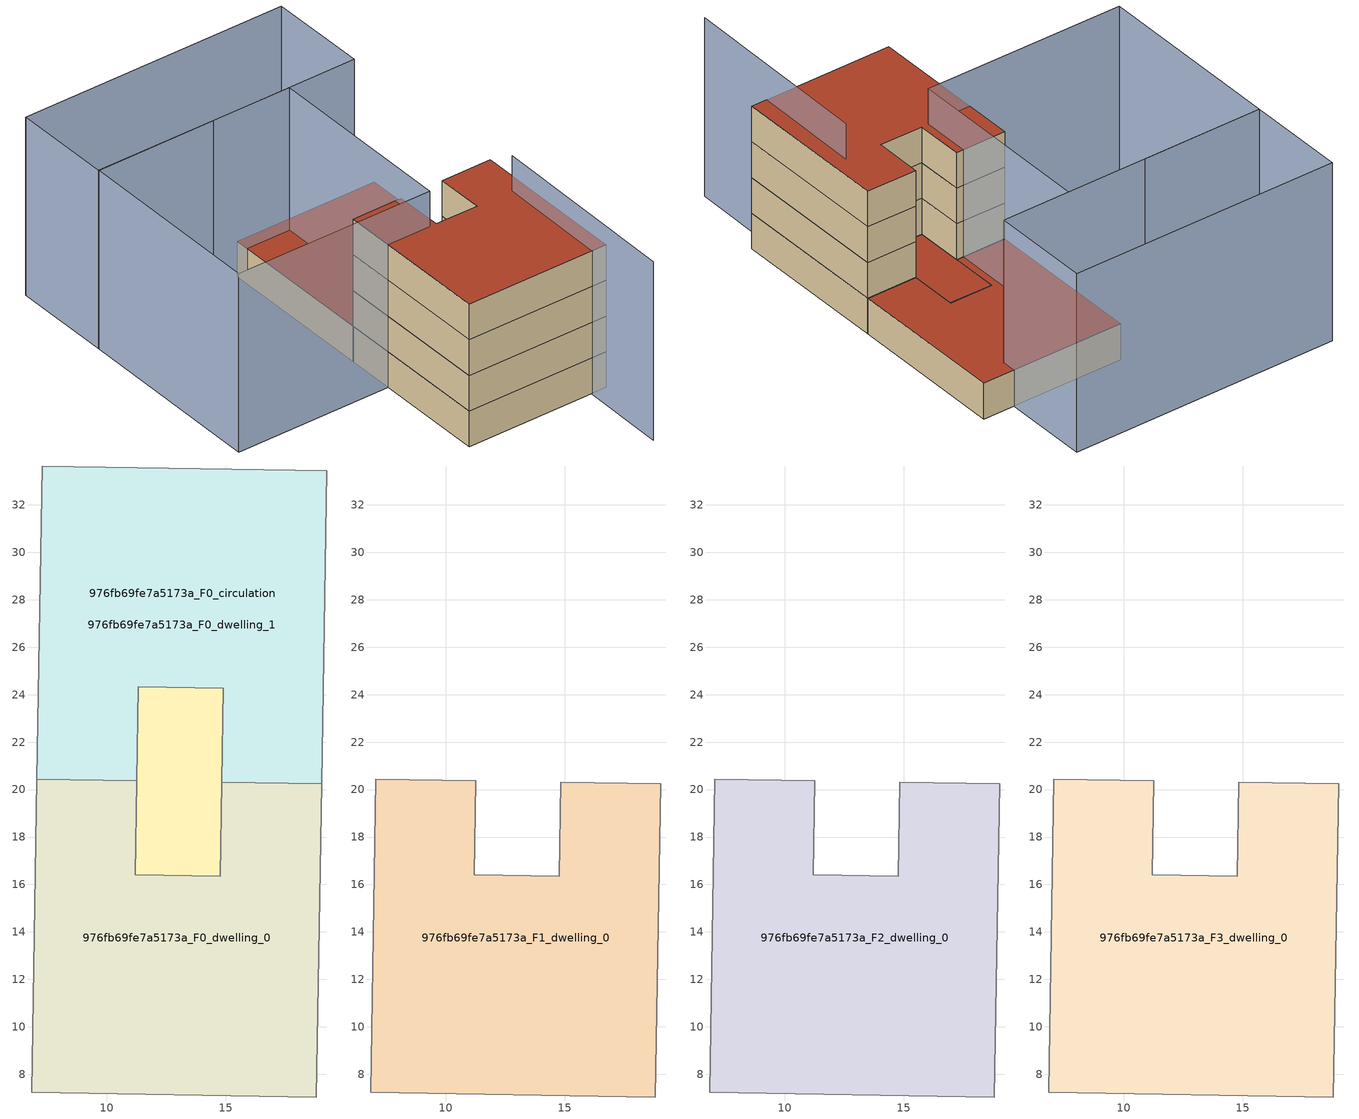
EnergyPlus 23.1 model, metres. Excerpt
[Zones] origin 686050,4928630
976fb69fe7a5173a_F0_dwelling_0
 floor ground (EU_floor_Construction): 19.05,20.24 18.83,7.04 6.83,7.24 7.05,20.44 11.25,20.37 11.19,16.41 14.78,16.35 14.85,20.31 z0; 14.92,24.27 14.78,16.35 11.19,16.41 11.25,20.37 11.32,24.33 z0
 wall adiabatic (EU_wall_Construction): 14.85,20.31 14.78,16.35 11.19,16.41 11.25,20.37 / 7.05,20.44 6.83,7.24 18.83,7.04 19.05,20.24 z0:3
 wall to 976fb69fe7a5173a_F0_dwelling_1 (EU_wall_Construction): 19.05,20.24 14.85,20.31 / 11.25,20.37 7.05,20.44 z0:3
 roof outside (EU_floor_Construction): 14.78,16.35 14.92,24.27 11.32,24.33 11.25,20.37 11.19,16.41 z3
976fb69fe7a5173a_F0_dwelling_1
 floor ground (EU_floor_Construction): 14.92,24.27 14.78,16.35 11.19,16.41 11.25,20.37 11.32,24.33 z0; 19.27,33.44 19.05,20.24 14.85,20.31 14.92,24.27 11.32,24.33 11.25,20.37 7.05,20.44 7.27,33.64 z0
 wall adiabatic (EU_wall_Construction): 11.25,20.37 11.32,24.33 14.92,24.27 14.85,20.31 / 19.05,20.24 19.27,33.44 7.27,33.64 7.05,20.44 z0:3
 roof outside (EU_roof_Construction): 14.78,16.35 14.92,24.27 11.32,24.33 11.25,20.37 11.19,16.41 z3; 19.05,20.24 19.27,33.44 7.27,33.64 7.05,20.44 11.25,20.37 11.32,24.33 14.92,24.27 14.85,20.31 z3
976fb69fe7a5173a_F0_circulation
 floor ground (EU_floor_Construction): 14.92,24.27 14.85,20.31 14.78,16.35 11.19,16.41 11.25,20.37 11.32,24.33 z0; 19.05,20.24 18.83,7.04 6.83,7.24 7.05,20.44 11.25,20.37 11.19,16.41 14.78,16.35 14.85,20.31 z0; 19.27,33.44 19.05,20.24 14.85,20.31 14.92,24.27 11.32,24.33 11.25,20.37 7.05,20.44 7.27,33.64 z0
 wall adiabatic (EU_wall_Construction): 14.92,24.27 11.32,24.33 11.19,16.41 14.78,16.35 14.92,24.27 z0:3
 roof outside (EU_roof_Construction): 14.78,16.35 14.85,20.31 14.92,24.27 11.32,24.33 11.25,20.37 11.19,16.41 z3; 18.83,7.04 19.05,20.24 14.85,20.31 14.78,16.35 11.19,16.41 11.25,20.37 7.05,20.44 6.83,7.24 z3; 19.05,20.24 19.27,33.44 7.27,33.64 7.05,20.44 11.25,20.37 11.32,24.33 14.92,24.27 14.85,20.31 z3
976fb69fe7a5173a_F1_dwelling_0
 floor to 976fb69fe7a5173a_F0_dwelling_0 (EU_floor_Construction): 19.05,20.24 18.83,7.04 6.83,7.24 7.05,20.44 11.25,20.37 11.19,16.41 14.78,16.35 14.85,20.31 z3
 wall adiabatic (EU_wall_Construction): 6.83,7.24 18.83,7.04 19.05,20.24 14.85,20.31 14.78,16.35 11.19,16.41 11.25,20.37 7.05,20.44 6.83,7.24 z3:6
976fb69fe7a5173a_F2_dwelling_0
 floor to 976fb69fe7a5173a_F1_dwelling_0 (EU_floor_Construction): 19.05,20.24 18.83,7.04 6.83,7.24 7.05,20.44 11.25,20.37 11.19,16.41 14.78,16.35 14.85,20.31 z6
 wall adiabatic (EU_wall_Construction): 6.83,7.24 18.83,7.04 19.05,20.24 14.85,20.31 14.78,16.35 11.19,16.41 11.25,20.37 7.05,20.44 6.83,7.24 z6:9
976fb69fe7a5173a_F3_dwelling_0
 floor to 976fb69fe7a5173a_F2_dwelling_0 (EU_floor_Construction): 19.05,20.24 18.83,7.04 6.83,7.24 7.05,20.44 11.25,20.37 11.19,16.41 14.78,16.35 14.85,20.31 z9
 wall adiabatic (EU_wall_Construction): 6.83,7.24 18.83,7.04 19.05,20.24 14.85,20.31 14.78,16.35 11.19,16.41 11.25,20.37 7.05,20.44 6.83,7.24 z9:12
 roof outside (EU_roof_Construction): 18.83,7.04 19.05,20.24 14.85,20.31 14.78,16.35 11.19,16.41 11.25,20.37 7.05,20.44 6.83,7.24 z12
shading: 17.81,16.22 17.35,-0.05 / -6.07,16.71 -5.79,32.72 / -5.79,32.72 10.92,32.42 / 10.92,32.42 10.63,16.41 / 10.63,16.41 -6.07,16.71 / 16.61,32.35 -5.78,32.69 / -5.78,32.69 -5.65,40.98 / -5.65,40.98 16.74,40.64 / 16.74,40.64 16.61,32.35 z0:15
[Building]
EU S2 Campaign: North Axis=0; Terrain=City; Solar Distribution=FullExterior
[Site:Location]
Bologna: Latitude=44.5; Longitude=11.25; Time Zone=1; Elevation=37
[SizingPeriod:WeatherFileDays]
AnnualSizingPeriod: Begin Month=1; Begin Day of Month=1; End Month=12; End Day of Month=31; Day of Week for Start Day=Monday; Use Weather File Daylight Saving Period=No; Use Weather File Rain and Snow Indicators=No
[MATERIAL]
EU_InternalMass_Material: Roughness=MediumRough; Thickness=0.1; Conductivity=1; Density=1800; Specific Heat=900; Thermal Absorptance=0.9; Solar Absorptance=0.7; Visible Absorptance=0.7
[MATERIAL:NOMASS] Roughness=MediumRough; Thermal Absorptance=0.9; Solar Absorptance=0.7; Visible Absorptance=0.7
Name | Thermal Resistance
EU_wall_NoMass | 0.937881
EU_roof_NoMass | 0.548572
EU_floor_NoMass | 0.71348
[CONSTRUCTION]
EU_wall_Construction: EU_wall_NoMass
EU_roof_Construction: EU_roof_NoMass
EU_floor_Construction: EU_floor_NoMass
EU_InternalMass_Construction: EU_InternalMass_Material
[ZONE] Type=1; Multiplier=1; Ceiling Height=autocalculate; Floor Area=autocalculate; Part of Total Floor Area=Yes
Name | Volume
976fb69fe7a5173a_F0_dwelling_0 | 518.012
976fb69fe7a5173a_F1_dwelling_0; 976fb69fe7a5173a_F2_dwelling_0; 976fb69fe7a5173a_F3_dwelling_0 | 432.468
976fb69fe7a5173a_F0_dwelling_1 | 518.013
976fb69fe7a5173a_F0_circulation | 950.481
[INTERNALMASS] Construction=EU_InternalMass_Construction
Name | Zone or ZoneList | Surface Area
976fb69fe7a5173a_F0_dwelling_0_EU_InternalMass | 976fb69fe7a5173a_F0_dwelling_0 | 144.156
976fb69fe7a5173a_F0_dwelling_1_EU_InternalMass | 976fb69fe7a5173a_F0_dwelling_1 | 144.156
976fb69fe7a5173a_F1_dwelling_0_EU_InternalMass | 976fb69fe7a5173a_F1_dwelling_0 | 317.326
976fb69fe7a5173a_F2_dwelling_0_EU_InternalMass | 976fb69fe7a5173a_F2_dwelling_0 | 317.326
976fb69fe7a5173a_F3_dwelling_0_EU_InternalMass | 976fb69fe7a5173a_F3_dwelling_0 | 317.326
[OTHEREQUIPMENT] Fuel Type=Electricity; Design Level Calculation Method=Watts/Area; Power per Zone Floor Area=1; Fraction Latent=0; Fraction Radiant=0; Fraction Lost=0; Carbon Dioxide Generation Rate=0; EndUse Subcategory=EU_Step8_InternalGains
Name | Zone or ZoneList or Space or SpaceList | Schedule
EU_Step8_InternalGain_976fb69fe7a5173a_F0_dwelling_0_f000 | 976fb69fe7a5173a_F0_dwelling_0 | EU_Step8_GainSchedule_976fb69fe7a5173a_F0_dwelling_0_f000
EU_Step8_InternalGain_976fb69fe7a5173a_F0_dwelling_1_f000 | 976fb69fe7a5173a_F0_dwelling_1 | EU_Step8_GainSchedule_976fb69fe7a5173a_F0_dwelling_1_f000
EU_Step8_InternalGain_976fb69fe7a5173a_F1_dwelling_0_f000 | 976fb69fe7a5173a_F1_dwelling_0 | EU_Step8_GainSchedule_976fb69fe7a5173a_F1_dwelling_0_f000
EU_Step8_InternalGain_976fb69fe7a5173a_F2_dwelling_0_f000 | 976fb69fe7a5173a_F2_dwelling_0 | EU_Step8_GainSchedule_976fb69fe7a5173a_F2_dwelling_0_f000
EU_Step8_InternalGain_976fb69fe7a5173a_F3_dwelling_0_f000 | 976fb69fe7a5173a_F3_dwelling_0 | EU_Step8_GainSchedule_976fb69fe7a5173a_F3_dwelling_0_f000
[ZONEINFILTRATION:DESIGNFLOWRATE]
EU_Circulation_Infiltration_976fb69fe7a5173a_F0_circulation: Zone or ZoneList or Space or SpaceList=976fb69fe7a5173a_F0_circulation; Schedule=EU_AlwaysOn; Design Flow Rate Calculation Method=Flow/Area; Flow Rate per Floor Area=0.0005; Constant Term Coefficient=1; Temperature Term Coefficient=0; Velocity Term Coefficient=0; Velocity Squared Term Coefficient=0
[ZONEVENTILATION:DESIGNFLOWRATE] Schedule=EU_AlwaysOn; Design Flow Rate Calculation Method=AirChanges/Hour; Air Changes per Hour=0.687892; Ventilation Type=Natural; Fan Pressure Rise=0; Fan Total Efficiency=1; Constant Term Coefficient=1; Temperature Term Coefficient=0; Velocity Term Coefficient=0; Velocity Squared Term Coefficient=0; Minimum Indoor Temperature=-100; Maximum Indoor Temperature=100; Delta Temperature=-100; Minimum Outdoor Temperature=-100; Maximum Outdoor Temperature=100; Maximum Wind Speed=40
Name | Zone or ZoneList or Space or SpaceList
EU_ConstantAir_976fb69fe7a5173a_F0_dwelling_0 | 976fb69fe7a5173a_F0_dwelling_0
EU_ConstantAir_976fb69fe7a5173a_F0_dwelling_1 | 976fb69fe7a5173a_F0_dwelling_1
EU_ConstantAir_976fb69fe7a5173a_F1_dwelling_0 | 976fb69fe7a5173a_F1_dwelling_0
EU_ConstantAir_976fb69fe7a5173a_F2_dwelling_0 | 976fb69fe7a5173a_F2_dwelling_0
EU_ConstantAir_976fb69fe7a5173a_F3_dwelling_0 | 976fb69fe7a5173a_F3_dwelling_0
[HVACTEMPLATE:THERMOSTAT] Constant Heating Setpoint=20; Constant Cooling Setpoint=50
EU_HeatOnly_976fb69fe7a5173a_F0_dwelling_0; EU_HeatOnly_976fb69fe7a5173a_F0_dwelling_1; EU_HeatOnly_976fb69fe7a5173a_F1_dwelling_0; EU_HeatOnly_976fb69fe7a5173a_F2_dwelling_0; EU_HeatOnly_976fb69fe7a5173a_F3_dwelling_0
[HVACTEMPLATE:ZONE:IDEALLOADSAIRSYSTEM] System Availability Schedule=EU_AlwaysOn; Maximum Heating Supply Air Temperature=50; Minimum Cooling Supply Air Temperature=13; Maximum Heating Supply Air Humidity Ratio=0.0156; Minimum Cooling Supply Air Humidity Ratio=0.0077; Heating Limit=NoLimit; Cooling Limit=NoLimit; Heating Availability Schedule=EU_AlwaysOn; Cooling Availability Schedule=EU_CoolingOff; Dehumidification Control Type=ConstantSensibleHeatRatio; Cooling Sensible Heat Ratio=0.7; Dehumidification Setpoint=60; Humidification Control Type=None; Humidification Setpoint=30; Outdoor Air Method=None; Outdoor Air Flow Rate per Person=0.00944; Outdoor Air Flow Rate per Zone Floor Area=0; Outdoor Air Flow Rate per Zone=0; Demand Controlled Ventilation Type=None; Outdoor Air Economizer Type=NoEconomizer; Heat Recovery Type=None; Sensible Heat Recovery Effectiveness=0.7; Latent Heat Recovery Effectiveness=0.65
Name | Template Thermostat
976fb69fe7a5173a_F0_dwelling_0 | EU_HeatOnly_976fb69fe7a5173a_F0_dwelling_0
976fb69fe7a5173a_F0_dwelling_1 | EU_HeatOnly_976fb69fe7a5173a_F0_dwelling_1
976fb69fe7a5173a_F1_dwelling_0 | EU_HeatOnly_976fb69fe7a5173a_F1_dwelling_0
976fb69fe7a5173a_F2_dwelling_0 | EU_HeatOnly_976fb69fe7a5173a_F2_dwelling_0
976fb69fe7a5173a_F3_dwelling_0 | EU_HeatOnly_976fb69fe7a5173a_F3_dwelling_0
[SIZING:ZONE] Zone Cooling Design Supply Air Temperature Input Method=SupplyAirTemperature; Zone Cooling Design Supply Air Temperature=13; Zone Heating Design Supply Air Temperature Input Method=SupplyAirTemperature; Zone Heating Design Supply Air Temperature=50; Zone Cooling Design Supply Air Humidity Ratio=0.008; Zone Heating Design Supply Air Humidity Ratio=0.008; Cooling Design Air Flow Method=DesignDay; Cooling Design Air Flow Rate=0; Cooling Minimum Air Flow per Zone Floor Area=0.000762; Cooling Minimum Air Flow=0; Cooling Minimum Air Flow Fraction=0.2; Heating Design Air Flow Method=DesignDay; Heating Design Air Flow Rate=0; Heating Maximum Air Flow per Zone Floor Area=0.002032; Heating Maximum Air Flow=0.141576; Heating Maximum Air Flow Fraction=0.3; Account for Dedicated Outdoor Air System=No; Dedicated Outdoor Air System Control Strategy=NeutralSupplyAir; Dedicated Outdoor Air Low Setpoint Temperature for Design=autosize; Dedicated Outdoor Air High Setpoint Temperature for Design=autosize; Zone Load Sizing Method=Sensible Load Only No Latent Load; Zone Latent Cooling Design Supply Air Humidity Ratio Input Method=HumidityRatioDifference; Zone Cooling Design Supply Air Humidity Ratio Difference=0.005; Zone Latent Heating Design Supply Air Humidity Ratio Input Method=HumidityRatioDifference; Zone Humidification Design Supply Air Humidity Ratio Difference=0.005
976fb69fe7a5173a_F0_dwelling_0; 976fb69fe7a5173a_F0_dwelling_1; 976fb69fe7a5173a_F1_dwelling_0; 976fb69fe7a5173a_F2_dwelling_0; 976fb69fe7a5173a_F3_dwelling_0
[SCHEDULE:CONSTANT]
Name | Hourly Value
EU_AlwaysOn | 1
EU_CoolingOff | 0
[SCHEDULE:FILE] Column Number=1; Rows to Skip at Top=0; Number of Hours of Data=8760; Column Separator=Comma; Interpolate to Timestep=No; Minutes per Item=60; Adjust Schedule for Daylight Savings=Yes
Name | File
EU_Step8_GainSchedule_976fb69fe7a5173a_F0_dwelling_0_f000 | ../../schedules/976fb69fe7a5173a/976fb69fe7a5173a_F0_dwelling_0_f000_gain.csv
EU_Step8_GainSchedule_976fb69fe7a5173a_F0_dwelling_1_f000 | ../../schedules/976fb69fe7a5173a/976fb69fe7a5173a_F0_dwelling_1_f000_gain.csv
EU_Step8_GainSchedule_976fb69fe7a5173a_F1_dwelling_0_f000 | ../../schedules/976fb69fe7a5173a/976fb69fe7a5173a_F1_dwelling_0_f000_gain.csv
EU_Step8_GainSchedule_976fb69fe7a5173a_F2_dwelling_0_f000 | ../../schedules/976fb69fe7a5173a/976fb69fe7a5173a_F2_dwelling_0_f000_gain.csv
EU_Step8_GainSchedule_976fb69fe7a5173a_F3_dwelling_0_f000 | ../../schedules/976fb69fe7a5173a/976fb69fe7a5173a_F3_dwelling_0_f000_gain.csv
